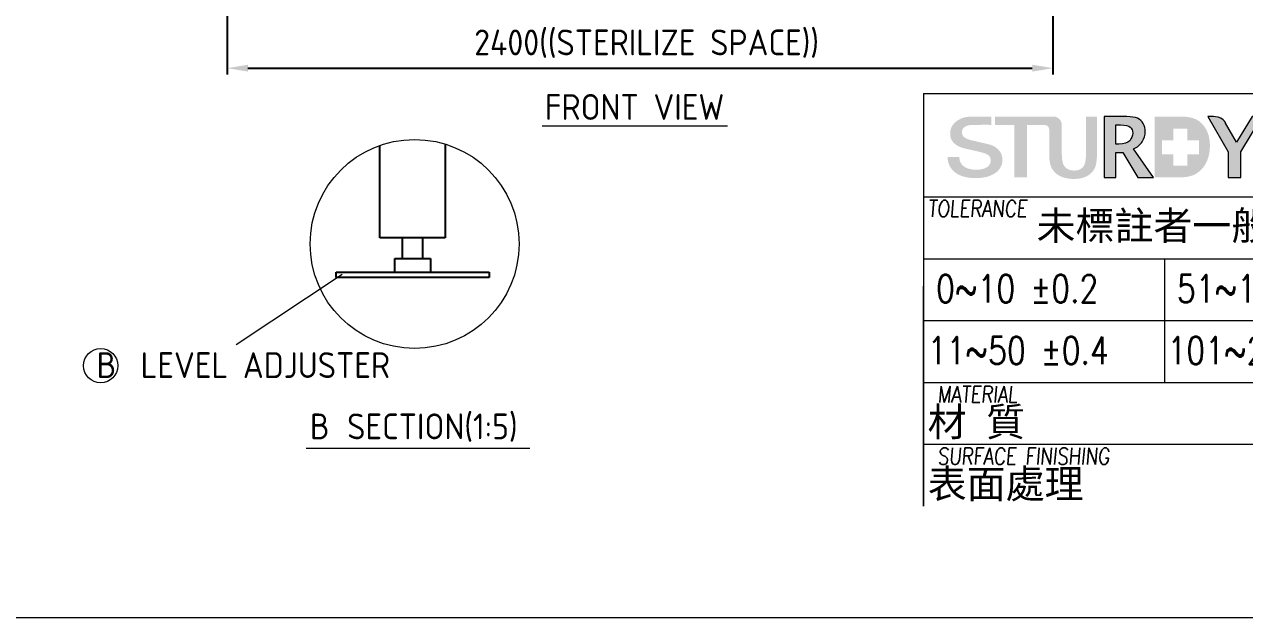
# Model space of a CAD drawing. Header units: millimetres. Extents: x 520436 to 532156, y 98171 to 106411.
# Drawn here: x 524059 to 527605, y 98171 to 99896 of the extents above; entities that cross this region are included whole.
import ezdxf

# ---------------------------------------------------------------- set-up
doc = ezdxf.new("R2010")
doc.units = ezdxf.units.MM
doc.layers.get('0').update_dxf_attribs({"lineweight": 25})
doc.layers.add('D', color=3, linetype='Continuous', lineweight=13)
doc.layers.add('F', color=7, linetype='Continuous', lineweight=15)
doc.styles.get("Standard").update_dxf_attribs({"font": 'KAIU.TTF'})
doc.styles.add('STU25', font='isocp2.shx')
doc.styles.add('Text', font='romans.shx', dxfattribs={"width": 0.8, "oblique": 10})
doc.dimstyles.new('STU25', dxfattribs={"dimscale": 30, "dimtxt": 2.5, "dimasz": 2, "dimexe": 0.6, "dimexo": 1, "dimgap": 1, "dimtad": 1, "dimdsep": 46, "dimtxsty": 'STU25', "dimcen": 2, "dimazin": 2, "dimtfac": 1, "dimtmove": 0, "dimatfit": 3, "dimfxl": 0, "dimtolj": 1, "dimtzin": 0, "dimarcsym": 0})

# ---------------------------------------------------------------- blocks, each defined once
blk = doc.blocks.new('*D15')
at = {"layer": 'D', "color": 0, "lineweight": -2}
for p, q in [((527048.3, 100527.8), (527048.3, 99750.9)), ((524648.3, 100478.3), (524648.3, 99750.9)), ((524708.3, 99768.9), (526988.3, 99768.9))]:
    blk.add_line(p, q, dxfattribs=at)
at = {"layer": 'D', "color": 0}
for points in [[(524708.3, 99778.9), (524708.3, 99758.9), (524648.3, 99768.9)], [(526988.3, 99758.9), (526988.3, 99778.9), (527048.3, 99768.9)]]:
    blk.add_solid(points, dxfattribs=at)
at = {"layer": 'Defpoints', "color": 0}
for p in [(527048.3, 100557.8), (524648.3, 100508.3), (527048.3, 99768.9)]:
    blk.add_point(p, dxfattribs=at)
at = {"layer": 'D', "color": 0, "insert": (525867.1, 99840.1), "char_height": 75, "attachment_point": 5, "style": 'STU25'}
blk.add_mtext('\\A1;2400((STERILIZE SPACE))', dxfattribs=at)
blk = doc.blocks.new('新駿LOGO')
at = {"layer": 'F'}
h = blk.add_hatch(color=256, dxfattribs=at)
edge = h.paths.add_edge_path()
edge.add_spline(control_points=[(-529.051, -442.142), (-529.051, -442.306), (-529.019, -442.447), (-528.955, -442.564), (-528.891, -442.681), (-528.802, -442.776), (-528.688, -442.851), (-528.574, -442.925), (-528.443, -442.98), (-528.294, -443.014), (-528.146, -443.048), (-527.986, -443.065), (-527.812, -443.065), (-527.625, -443.065), (-527.465, -443.046), (-527.333, -443.008), (-527.2, -442.969), (-527.093, -442.92), (-527.011, -442.86), (-526.929, -442.799), (-526.87, -442.73), (-526.833, -442.652), (-526.797, -442.573), (-526.778, -442.494), (-526.778, -442.413), (-526.778, -442.248), (-526.821, -442.126), (-526.905, -442.048), (-526.99, -441.97), (-527.082, -441.914), (-527.182, -441.882), (-527.356, -441.826), (-527.558, -441.773), (-527.788, -441.722), (-528.018, -441.672), (-528.302, -441.606), (-528.64, -441.526), (-528.85, -441.478), (-529.024, -441.415), (-529.164, -441.336), (-529.303, -441.257), (-529.413, -441.17), (-529.495, -441.074), (-529.578, -440.977), (-529.636, -440.874), (-529.67, -440.766), (-529.704, -440.657), (-529.721, -440.546), (-529.721, -440.434), (-529.721, -440.216), (-529.67, -440.028), (-529.567, -439.869), (-529.464, -439.71), (-529.329, -439.579), (-529.16, -439.474), (-528.991, -439.37), (-528.855, -439.306), (-528.64, -439.256), (-528.426, -439.205), (-528.133, -439.204), (-527.915, -439.204), (-527.659, -439.204), (-526.729, -439.204), (-526.729, -439.204), (-526.729, -439.204), (-526.732, -439.805), (-526.732, -439.805), (-526.732, -439.805), (-528.141, -439.796), (-528.282, -439.825), (-528.386, -439.847), (-528.478, -439.858), (-528.565, -439.9), (-528.651, -439.942), (-528.723, -439.999), (-528.78, -440.072), (-528.837, -440.144), (-528.866, -440.235), (-528.866, -440.343), (-528.866, -440.496), (-528.812, -440.616), (-528.705, -440.702), (-528.598, -440.789), (-528.458, -440.854), (-528.284, -440.898), (-528.266, -440.902), (-528.194, -440.919), (-528.069, -440.95), (-527.943, -440.98), (-527.803, -441.013), (-527.648, -441.049), (-527.493, -441.086), (-527.341, -441.121), (-527.193, -441.155), (-527.044, -441.189), (-526.938, -441.214), (-526.874, -441.231), (-526.715, -441.275), (-526.576, -441.335), (-526.457, -441.411), (-526.338, -441.488), (-526.239, -441.575), (-526.159, -441.674), (-526.079, -441.773), (-526.02, -441.878), (-525.981, -441.991), (-525.943, -442.103), (-525.923, -442.216), (-525.923, -442.329), (-525.923, -442.57), (-525.979, -442.776), (-526.091, -442.947), (-526.203, -443.118), (-526.349, -443.258), (-526.532, -443.366), (-526.715, -443.476), (-526.922, -443.555), (-527.155, -443.605), (-527.388, -443.655), (-527.625, -443.681), (-527.867, -443.681), (-528.145, -443.681), (-528.408, -443.65), (-528.653, -443.59), (-528.9, -443.53), (-529.115, -443.437), (-529.297, -443.313), (-529.48, -443.188), (-529.626, -443.028), (-529.735, -442.833), (-529.845, -442.637), (-529.902, -442.407), (-529.906, -442.142), (-529.906, -442.142), (-529.051, -442.142), (-529.051, -442.142)], knot_values=[0, 0, 0, 0, 1, 1, 1, 2, 2, 2, 3, 3, 3, 4, 4, 4, 5, 5, 5, 6, 6, 6, 7, 7, 7, 8, 8, 8, 9, 9, 9, 10, 10, 10, 11, 11, 11, 12, 12, 12, 13, 13, 13, 14, 14, 14, 15, 15, 15, 16, 16, 16, 17, 17, 17, 18, 18, 18, 19, 19, 19, 20, 20, 20, 21, 21, 21, 22, 22, 22, 23, 23, 23, 24, 24, 24, 25, 25, 25, 26, 26, 26, 27, 27, 27, 28, 28, 28, 29, 29, 29, 30, 30, 30, 31, 31, 31, 32, 32, 32, 33, 33, 33, 34, 34, 34, 35, 35, 35, 36, 36, 36, 37, 37, 37, 38, 38, 38, 39, 39, 39, 40, 40, 40, 41, 41, 41, 42, 42, 42, 43, 43, 43, 44, 44, 44, 45, 45, 45, 45], degree=3, periodic=0)
edge = h.paths.add_edge_path()
edge.add_spline(control_points=[(-522.525, -440.141), (-522.54, -440.04), (-522.569, -439.94), (-522.628, -439.896), (-522.768, -439.792), (-522.902, -439.814), (-522.902, -439.814), (-522.902, -439.814), (-523.024, -439.814), (-523.024, -439.814), (-523.024, -439.814), (-524.139, -439.814), (-524.139, -439.814), (-524.139, -439.814), (-524.139, -443.624), (-524.139, -443.624), (-524.139, -443.624), (-525.057, -443.624), (-525.057, -443.624), (-525.057, -443.624), (-525.057, -439.814), (-525.057, -439.814), (-525.057, -439.814), (-526.468, -439.814), (-526.468, -439.814), (-526.468, -439.814), (-526.468, -439.204), (-526.468, -439.204), (-526.468, -439.204), (-522.387, -439.204), (-522.387, -439.204)], knot_values=[5.578051, 5.578051, 5.578051, 5.578051, 6, 6, 6, 7, 7, 7, 8, 8, 8, 9, 9, 9, 10, 10, 10, 11, 11, 11, 12, 12, 12, 13, 13, 13, 14, 14, 14, 15, 15, 15, 15], degree=3, periodic=0)
edge.add_spline(control_points=[(-522.396, -439.204), (-522.311, -439.204), (-522.216, -439.204), (-522.216, -439.204), (-522.216, -439.204), (-521.96, -439.187), (-521.763, -439.406), (-521.582, -439.606), (-521.607, -439.851), (-521.607, -439.851), (-521.607, -439.851), (-521.607, -441.917), (-521.607, -441.917), (-521.607, -442.407), (-521.523, -442.732), (-521.357, -442.891), (-521.191, -443.051), (-520.975, -443.131), (-520.71, -443.131), (-520.449, -443.131), (-520.242, -443.052), (-520.087, -442.894), (-519.933, -442.736), (-519.855, -442.433), (-519.855, -441.982), (-519.855, -441.982), (-519.855, -439.204), (-519.855, -439.204), (-519.855, -439.204), (-519.054, -439.204), (-519.054, -439.204), (-519.054, -439.204), (-519.054, -441.919), (-519.054, -441.919), (-519.054, -442.431), (-519.119, -442.798), (-519.247, -443.02), (-519.375, -443.242), (-519.561, -443.417), (-519.804, -443.544), (-520.047, -443.671), (-520.354, -443.735), (-520.727, -443.735), (-521.094, -443.735), (-521.408, -443.676), (-521.671, -443.558), (-521.933, -443.439), (-522.142, -443.263), (-522.295, -443.029), (-522.448, -442.795), (-522.525, -442.422), (-522.525, -441.91), (-522.525, -441.91), (-522.525, -440.923), (-522.525, -440.141)], knot_values=[0.44538, 0.44538, 0.44538, 0.44538, 1, 1, 1, 2, 2, 2, 3, 3, 3, 4, 4, 4, 5, 5, 5, 6, 6, 6, 7, 7, 7, 8, 8, 8, 9, 9, 9, 10, 10, 10, 11, 11, 11, 12, 12, 12, 13, 13, 13, 14, 14, 14, 15, 15, 15, 16, 16, 16, 17, 17, 17, 17.603917, 17.603917, 17.603917, 17.603917], degree=3, periodic=0)
h = blk.add_hatch(color=256, dxfattribs=at)
edge = h.paths.add_edge_path()
edge.add_spline(control_points=[(-526.468, -439.204), (-526.468, -439.204), (-526.468, -439.814), (-526.468, -439.814)], knot_values=[-14, -14, -14, -14, -13, -13, -13, -13], degree=3, periodic=0)
edge.add_spline(control_points=[(-526.468, -439.814), (-526.468, -439.814), (-525.057, -439.814), (-525.057, -439.814)], knot_values=[-13, -13, -13, -13, -12, -12, -12, -12], degree=3, periodic=0)
edge.add_spline(control_points=[(-525.057, -439.814), (-525.057, -439.814), (-525.057, -443.624), (-525.057, -443.624)], knot_values=[-12, -12, -12, -12, -11, -11, -11, -11], degree=3, periodic=0)
edge.add_spline(control_points=[(-525.057, -443.624), (-525.057, -443.624), (-524.139, -443.624), (-524.139, -443.624)], knot_values=[-11, -11, -11, -11, -10, -10, -10, -10], degree=3, periodic=0)
edge.add_spline(control_points=[(-524.139, -443.624), (-524.139, -443.624), (-524.139, -439.814), (-524.139, -439.814)], knot_values=[-10, -10, -10, -10, -9, -9, -9, -9], degree=3, periodic=0)
edge.add_spline(control_points=[(-524.139, -439.814), (-524.139, -439.814), (-523.024, -439.814), (-523.024, -439.814)], knot_values=[-9, -9, -9, -9, -8, -8, -8, -8], degree=3, periodic=0)
edge.add_spline(control_points=[(-523.024, -439.814), (-523.024, -439.814), (-522.902, -439.814), (-522.902, -439.814)], knot_values=[-8, -8, -8, -8, -7, -7, -7, -7], degree=3, periodic=0)
edge.add_spline(control_points=[(-522.902, -439.814), (-522.902, -439.814), (-522.768, -439.792), (-522.628, -439.896)], knot_values=[-7, -7, -7, -7, -6, -6, -6, -6], degree=3, periodic=0)
edge.add_spline(control_points=[(-522.628, -439.896), (-522.569, -439.94), (-522.54, -440.04), (-522.525, -440.141)], knot_values=[-6, -6, -6, -6, -5.578051, -5.578051, -5.578051, -5.578051], degree=3, periodic=0)
edge.add_spline(control_points=[(-522.525, -440.141), (-522.525, -440.923), (-522.525, -441.91), (-522.525, -441.91)], knot_values=[-17.603917, -17.603917, -17.603917, -17.603917, -17, -17, -17, -17], degree=3, periodic=0)
edge.add_spline(control_points=[(-522.525, -441.91), (-522.525, -442.422), (-522.448, -442.795), (-522.295, -443.029)], knot_values=[-17, -17, -17, -17, -16, -16, -16, -16], degree=3, periodic=0)
edge.add_spline(control_points=[(-522.295, -443.029), (-522.142, -443.263), (-521.933, -443.439), (-521.671, -443.558)], knot_values=[-16, -16, -16, -16, -15, -15, -15, -15], degree=3, periodic=0)
edge.add_spline(control_points=[(-521.671, -443.558), (-521.408, -443.676), (-521.094, -443.735), (-520.727, -443.735)], knot_values=[-15, -15, -15, -15, -14, -14, -14, -14], degree=3, periodic=0)
edge.add_spline(control_points=[(-520.727, -443.735), (-520.354, -443.735), (-520.047, -443.671), (-519.804, -443.544)], knot_values=[-14, -14, -14, -14, -13, -13, -13, -13], degree=3, periodic=0)
edge.add_spline(control_points=[(-519.804, -443.544), (-519.561, -443.417), (-519.375, -443.242), (-519.247, -443.02)], knot_values=[-13, -13, -13, -13, -12, -12, -12, -12], degree=3, periodic=0)
edge.add_spline(control_points=[(-519.247, -443.02), (-519.119, -442.798), (-519.054, -442.431), (-519.054, -441.919)], knot_values=[-12, -12, -12, -12, -11, -11, -11, -11], degree=3, periodic=0)
edge.add_spline(control_points=[(-519.054, -441.919), (-519.054, -441.919), (-519.054, -439.204), (-519.054, -439.204)], knot_values=[-11, -11, -11, -11, -10, -10, -10, -10], degree=3, periodic=0)
edge.add_spline(control_points=[(-519.054, -439.204), (-519.054, -439.204), (-519.855, -439.204), (-519.855, -439.204)], knot_values=[-10, -10, -10, -10, -9, -9, -9, -9], degree=3, periodic=0)
edge.add_spline(control_points=[(-519.855, -439.204), (-519.855, -439.204), (-519.855, -441.982), (-519.855, -441.982)], knot_values=[-9, -9, -9, -9, -8, -8, -8, -8], degree=3, periodic=0)
edge.add_spline(control_points=[(-519.855, -441.982), (-519.855, -442.433), (-519.933, -442.736), (-520.087, -442.894)], knot_values=[-8, -8, -8, -8, -7, -7, -7, -7], degree=3, periodic=0)
edge.add_spline(control_points=[(-520.087, -442.894), (-520.242, -443.052), (-520.449, -443.131), (-520.71, -443.131)], knot_values=[-7, -7, -7, -7, -6, -6, -6, -6], degree=3, periodic=0)
edge.add_spline(control_points=[(-520.71, -443.131), (-520.975, -443.131), (-521.191, -443.051), (-521.357, -442.891)], knot_values=[-6, -6, -6, -6, -5, -5, -5, -5], degree=3, periodic=0)
edge.add_spline(control_points=[(-521.357, -442.891), (-521.523, -442.732), (-521.607, -442.407), (-521.607, -441.917)], knot_values=[-5, -5, -5, -5, -4, -4, -4, -4], degree=3, periodic=0)
edge.add_spline(control_points=[(-521.607, -441.917), (-521.607, -441.917), (-521.607, -439.851), (-521.607, -439.851)], knot_values=[-4, -4, -4, -4, -3, -3, -3, -3], degree=3, periodic=0)
edge.add_spline(control_points=[(-521.607, -439.851), (-521.607, -439.851), (-521.607, -439.851), (-521.607, -439.851)], knot_values=[-3, -3, -3, -3, -2.999949, -2.999949, -2.999949, -2.999949], degree=3, periodic=0)
edge.add_spline(control_points=[(-521.607, -439.851), (-521.607, -439.851), (-521.582, -439.606), (-521.763, -439.406)], knot_values=[-2.999949, -2.999949, -2.999949, -2.999949, -2, -2, -2, -2], degree=3, periodic=0)
edge.add_spline(control_points=[(-521.763, -439.406), (-521.96, -439.187), (-522.216, -439.204), (-522.216, -439.204)], knot_values=[-2, -2, -2, -2, -1, -1, -1, -1], degree=3, periodic=0)
edge.add_spline(control_points=[(-522.216, -439.204), (-522.216, -439.204), (-526.468, -439.204), (-526.468, -439.204)], knot_values=[-15, -15, -15, -15, -14, -14, -14, -14], degree=3, periodic=0)
h = blk.add_hatch(color=256, dxfattribs=at)
edge = h.paths.add_edge_path()
edge.add_spline(control_points=[(-518.536, -443.624), (-518.536, -443.624), (-518.536, -439.204), (-518.536, -439.204), (-518.536, -439.204), (-516.884, -439.204), (-516.884, -439.204), (-516.545, -439.204), (-516.288, -439.246), (-516.111, -439.33), (-515.934, -439.415), (-515.794, -439.544), (-515.692, -439.716), (-515.59, -439.888), (-515.538, -440.082), (-515.538, -440.299), (-515.538, -440.557), (-515.613, -440.802), (-515.762, -441.032), (-515.912, -441.261), (-516.122, -441.437), (-516.394, -441.558), (-516.394, -441.558), (-514.952, -443.624), (-514.952, -443.624), (-514.952, -443.624), (-516.071, -443.624), (-516.071, -443.624), (-516.071, -443.624), (-517.172, -441.815), (-517.172, -441.815), (-517.172, -441.815), (-517.672, -441.815), (-517.672, -441.815), (-517.672, -441.815), (-517.672, -443.624), (-517.672, -443.624), (-517.672, -443.624), (-518.536, -443.624), (-518.536, -443.624)], knot_values=[0, 0, 0, 0, 1, 1, 1, 2, 2, 2, 3, 3, 3, 4, 4, 4, 5, 5, 5, 6, 6, 6, 7, 7, 7, 8, 8, 8, 9, 9, 9, 10, 10, 10, 11, 11, 11, 12, 12, 12, 13, 13, 13, 13], degree=3, periodic=1)
edge = h.paths.add_edge_path(flags=16)
edge.add_spline(control_points=[(-517.672, -441.21), (-517.672, -441.21), (-517.462, -441.21), (-517.462, -441.21), (-517.084, -441.21), (-516.822, -441.127), (-516.676, -440.962), (-516.53, -440.796), (-516.456, -440.609), (-516.456, -440.4), (-516.456, -440.219), (-516.515, -440.075), (-516.633, -439.968), (-516.751, -439.862), (-516.991, -439.809), (-517.351, -439.809), (-517.351, -439.809), (-517.672, -439.809), (-517.672, -439.809), (-517.672, -439.809), (-517.672, -441.21), (-517.672, -441.21)], knot_values=[0, 0, 0, 0, 1, 1, 1, 2, 2, 2, 3, 3, 3, 4, 4, 4, 5, 5, 5, 6, 6, 6, 7, 7, 7, 7], degree=3, periodic=1)
h = blk.add_hatch(color=256, dxfattribs=at)
edge = h.paths.add_edge_path()
edge.add_spline(control_points=[(-514.869, -443.624), (-514.869, -443.624), (-513.047, -443.624), (-513.047, -443.624)], knot_values=[-9, -9, -9, -9, -8, -8, -8, -8], degree=3, periodic=0)
edge.add_spline(control_points=[(-513.047, -443.624), (-512.514, -443.624), (-512.094, -443.524), (-511.788, -443.322)], knot_values=[-8, -8, -8, -8, -7, -7, -7, -7], degree=3, periodic=0)
edge.add_spline(control_points=[(-511.788, -443.322), (-511.48, -443.121), (-511.247, -442.847), (-511.087, -442.501)], knot_values=[-7, -7, -7, -7, -6, -6, -6, -6], degree=3, periodic=0)
edge.add_spline(control_points=[(-511.087, -442.501), (-510.927, -442.155), (-510.846, -441.761), (-510.846, -441.321)], knot_values=[-6, -6, -6, -6, -5, -5, -5, -5], degree=3, periodic=0)
edge.add_spline(control_points=[(-510.846, -441.321), (-510.846, -440.871), (-510.931, -440.488), (-511.099, -440.17)], knot_values=[-5, -5, -5, -5, -4, -4, -4, -4], degree=3, periodic=0)
edge.add_spline(control_points=[(-511.099, -440.17), (-511.267, -439.852), (-511.493, -439.612), (-511.777, -439.448)], knot_values=[-4, -4, -4, -4, -3, -3, -3, -3], degree=3, periodic=0)
edge.add_spline(control_points=[(-511.777, -439.448), (-512.061, -439.285), (-512.457, -439.204), (-512.967, -439.204)], knot_values=[-3, -3, -3, -3, -2, -2, -2, -2], degree=3, periodic=0)
edge.add_spline(control_points=[(-512.967, -439.204), (-512.967, -439.204), (-514.869, -439.204), (-514.869, -439.204)], knot_values=[-2, -2, -2, -2, -1, -1, -1, -1], degree=3, periodic=0)
edge.add_spline(control_points=[(-514.869, -439.204), (-514.869, -439.204), (-514.869, -443.624), (-514.869, -443.624)], knot_values=[-1, -1, -1, -1, 0, 0, 0, 0], degree=3, periodic=0)
h.paths.add_polyline_path([(-514.335, -441.95), (-514.335, -440.92), (-513.511, -440.92), (-513.511, -440.074), (-512.482, -440.074), (-512.482, -440.92), (-511.637, -440.92), (-511.637, -441.95), (-512.482, -441.95), (-512.482, -442.773), (-513.511, -442.773), (-513.511, -441.95)], flags=16)
h = blk.add_hatch(color=256, dxfattribs=at)
edge = h.paths.add_edge_path()
edge.add_spline(control_points=[(-509.511, -443.624), (-509.511, -443.624), (-509.511, -441.772), (-509.511, -441.772), (-509.511, -441.772), (-510.996, -439.204), (-510.996, -439.204), (-510.996, -439.204), (-510.644, -439.204), (-510.644, -439.204), (-510.644, -439.204), (-510.299, -439.189), (-510.044, -439.321), (-509.79, -439.454), (-509.707, -439.678), (-509.707, -439.678), (-509.707, -439.678), (-508.902, -441.069), (-508.902, -441.069), (-508.902, -441.069), (-507.778, -439.204), (-507.778, -439.204), (-507.778, -439.204), (-507.048, -439.204), (-507.048, -439.204), (-507.048, -439.204), (-508.592, -441.767), (-508.592, -441.767), (-508.592, -441.767), (-508.592, -443.624), (-508.592, -443.624), (-508.592, -443.624), (-509.511, -443.624), (-509.511, -443.624)], knot_values=[0, 0, 0, 0, 1, 1, 1, 2, 2, 2, 3, 3, 3, 4, 4, 4, 5, 5, 5, 6, 6, 6, 7, 7, 7, 8, 8, 8, 9, 9, 9, 10, 10, 10, 11, 11, 11, 11], degree=3, periodic=1)
at = {"layer": 'F', "lineweight": 0}
for points, knots in [([(-518.536, -443.624), (-518.536, -443.624), (-518.536, -439.204), (-518.536, -439.204), (-518.536, -439.204), (-516.884, -439.204), (-516.884, -439.204), (-516.545, -439.204), (-516.288, -439.246), (-516.111, -439.33), (-515.934, -439.415), (-515.794, -439.544), (-515.692, -439.716), (-515.59, -439.888), (-515.538, -440.082), (-515.538, -440.299), (-515.538, -440.557), (-515.613, -440.802), (-515.762, -441.032), (-515.912, -441.261), (-516.122, -441.437), (-516.394, -441.558), (-516.394, -441.558), (-514.952, -443.624), (-514.952, -443.624), (-514.952, -443.624), (-516.071, -443.624), (-516.071, -443.624), (-516.071, -443.624), (-517.172, -441.815), (-517.172, -441.815), (-517.172, -441.815), (-517.672, -441.815), (-517.672, -441.815), (-517.672, -441.815), (-517.672, -443.624), (-517.672, -443.624), (-517.672, -443.624), (-518.536, -443.624), (-518.536, -443.624)], [0, 0, 0, 0, 1, 1, 1, 2, 2, 2, 3, 3, 3, 4, 4, 4, 5, 5, 5, 6, 6, 6, 7, 7, 7, 8, 8, 8, 9, 9, 9, 10, 10, 10, 11, 11, 11, 12, 12, 12, 13, 13, 13, 13]), ([(-517.672, -441.21), (-517.672, -441.21), (-517.462, -441.21), (-517.462, -441.21), (-517.084, -441.21), (-516.822, -441.127), (-516.676, -440.962), (-516.53, -440.796), (-516.456, -440.609), (-516.456, -440.4), (-516.456, -440.219), (-516.515, -440.075), (-516.633, -439.968), (-516.751, -439.862), (-516.991, -439.809), (-517.351, -439.809), (-517.351, -439.809), (-517.672, -439.809), (-517.672, -439.809), (-517.672, -439.809), (-517.672, -441.21), (-517.672, -441.21)], [0, 0, 0, 0, 1, 1, 1, 2, 2, 2, 3, 3, 3, 4, 4, 4, 5, 5, 5, 6, 6, 6, 7, 7, 7, 7]), ([(-509.511, -443.624), (-509.511, -443.624), (-509.511, -441.772), (-509.511, -441.772), (-509.511, -441.772), (-510.996, -439.204), (-510.996, -439.204), (-510.996, -439.204), (-510.644, -439.204), (-510.644, -439.204), (-510.644, -439.204), (-510.299, -439.189), (-510.044, -439.321), (-509.79, -439.454), (-509.707, -439.678), (-509.707, -439.678), (-509.707, -439.678), (-508.902, -441.069), (-508.902, -441.069), (-508.902, -441.069), (-507.778, -439.204), (-507.778, -439.204), (-507.778, -439.204), (-507.048, -439.204), (-507.048, -439.204), (-507.048, -439.204), (-508.592, -441.767), (-508.592, -441.767), (-508.592, -441.767), (-508.592, -443.624), (-508.592, -443.624), (-508.592, -443.624), (-509.511, -443.624), (-509.511, -443.624)], [0, 0, 0, 0, 1, 1, 1, 2, 2, 2, 3, 3, 3, 4, 4, 4, 5, 5, 5, 6, 6, 6, 7, 7, 7, 8, 8, 8, 9, 9, 9, 10, 10, 10, 11, 11, 11, 11])]:
    blk.add_open_spline(points, degree=3, knots=knots, dxfattribs=at)
blk = doc.blocks.new('H421')
at = {"layer": 'F', "color": 7}
for p, q in [((155.911, 38.089), (286.911, 38.089)), ((155.911, 30.589), (286.911, 30.589)), ((155.911, 26.089), (227.911, 26.089)), ((173.411, 26.089), (173.411, 17.089)), ((155.911, 8.089), (155.911, 24.089)), ((155.911, 21.589), (286.911, 21.589)), ((155.911, 17.089), (286.911, 17.089)), ((286.911, 12.589), (155.911, 12.589))]:
    blk.add_line(p, q, dxfattribs=at)
at = {"layer": 'F'}
for p, q in [((155.911, 38.089), (155.911, 17.089)), ((155.911, 24.089), (155.911, 16.089)), ((155.911, 17.089), (155.911, 8.089))]:
    blk.add_line(p, q, dxfattribs=at)
blk.add_blockref('新駿LOGO', (687.56, 475.621))
at = {"layer": 'F', "color": 1, "lineweight": 15, "style": 'Text', "oblique": 5, "width": 0.8}
for s, p in [('TOLERANCE', (156.227, 29.13)), ('MATERIAL', (156.917, 15.63)), ('SURFACE FINISHING', (156.917, 11.13))]:
    blk.add_text(s, height=1.2, dxfattribs=at).set_placement(p)
at = {"layer": 'F', "lineweight": -3}
for s, p in [('未標註者一般公差表', (164.115, 27.45)), ('材 質', (156.206, 13.189)), ('表面處理', (156.206, 8.689))]:
    blk.add_text(s, height=2.0757, dxfattribs=at).set_placement(p)
at = {"layer": 'F', "lineweight": 20, "style": 'Text', "width": 0.8}
for s, p in [('0~10 ±0.2', (156.816, 22.912)), ('51~100±0.6', (174.316, 22.912)), ('11~50 ±0.4', (156.204, 18.412)), ('101~200±0.8', (173.627, 18.412))]:
    blk.add_text(s, height=2, dxfattribs=at).set_placement(p)

msp = doc.modelspace()

# ---------------------------------------------------------------- linework, layer by layer
at = {"linetype": 'Continuous'}
for p, q in [((525091.801, 99275.489), (525091.801, 99544.313)), ((525281.801, 99548.289), (525281.801, 99275.489)), ((525281.801, 99275.489), (525091.801, 99275.489)), ((525156.801, 99275.489), (525156.801, 99215.489)), ((525216.801, 99215.489), (525216.801, 99275.489)), ((525134.839, 99175.489), (525134.839, 99215.489)), ((525134.839, 99215.489), (525238.762, 99215.489)), ((525238.762, 99215.489), (525238.762, 99175.489)), ((524964.301, 99160.489), (524964.301, 99175.489)), ((524964.301, 99175.489), (525409.301, 99175.489)), ((525409.301, 99175.489), (525409.301, 99160.489)), ((525409.301, 99160.489), (524964.301, 99160.489))]:
    msp.add_line(p, q, dxfattribs=at)
at = {"layer": 'D'}
for p, q in [((525563.879, 99601.663), (526102.664, 99601.663)), ((524877.973, 98664), (525527.305, 98664))]:
    msp.add_line(p, q, dxfattribs=at)
at = {"layer": 'D', "linetype": 'Continuous'}
msp.add_line((524982.236, 99169.189), (524674.191, 98964.848), dxfattribs=at)
at = {"layer": 'D'}
for centre, radius in [((525192.836, 99257.875), 303.734), ((524280.292, 98903.947), 50)]:
    msp.add_circle(centre, radius, dxfattribs=at)
at = {"layer": 'F', "color": 6}
msp.add_lwpolyline([(520435.943, 106411.495), (520435.943, 98171.495), (532155.943, 98171.495), (532155.943, 106411.495)], close=True, dxfattribs=at)
msp.add_lwpolyline([(520435.943, 106411.495), (520435.943, 98171.495), (532155.943, 98171.495), (532155.943, 106411.495)], close=True, dxfattribs=at)

# ---------------------------------------------------------------- block references
at = {"xscale": 40, "yscale": 40, "zscale": 40}
msp.add_blockref('H421', (520435.943, 98171.495), dxfattribs=at)

# ---------------------------------------------------------------- texts
at = {"layer": 'D', "color": 11, "insert": (520908.761, 105734.785), "char_height": 59, "attachment_point": 1, "style": 'STU25'}
msp.add_mtext('{\\A1;}\\P{\\A1;1. COLD WATER INTAKE OF ∅1/2", TEMPERATURE OF WATER 25°C, CONSUMPTION }\\P{\\A1;\\F???; }{\\A1;\\Fisocp2.shx;PER CYCLE 10}{\\A1;\\f標楷體|b0|i0|c136|p65;~}{\\A1;\\Fisocp2.shx;300 LITERS. (WATER CONSUMPTION DETERMINED BY DRYING TIME) }\\P{\\A1;\\F???; }{\\A1;\\Fisocp2.shx;THE VACUUM PUMP 10 L/MIN. PRESSURE OF WATER 0.5}{\\A1;\\f標楷體|b0|i0|c136|p65;~}{\\A1;\\Fisocp2.shx;10 bar}{\\A1;\\f標楷體|b0|i0|c136|p65;、}{\\A1;\\Fisocp2.shx;HARDNESS OF }\\P{\\A1;\\F???; }{\\A1;\\Fisocp2.shx;WATER 0.9°fH(0.09mmol/L)}{\\A1;\\f標楷體|b0|i0|c136|p65;、}{\\A1;\\Fisocp2.shx;pH 7}{\\A1;\\f標楷體|b0|i0|c136|p65;~}{\\A1;\\Fisocp2.shx;9}{\\A1;\\f標楷體|b0|i0|c136|p65;、}{\\A1;\\Fisocp2.shx;THE CHLORIDES LEVEL WILL BE }{\\A1;\\f新細明體|b0|i0|c136|p16;≦}{\\A1;\\Fisocp2.shx;0.1 mg/l, }\\P{\\A1;\\F????;  }{\\A1;\\Fisocp2.shx;PLACED THE WALL WITH BUILT-IN AND ACCESSIBLE KEY.}\\P{\\A1;\\Fisocp2.shx;}\\P{\\A1;\\Fisocp2.shx;2.COLD TREATEDWATER INTAKE OF  SUPPLIED AT TEMPERATURE OF 25°C, }\\P{\\A1;\\F????;   }{\\A1;\\Fisocp2.shx;CONSUMPTION PER 8}{\\A1;\\f標楷體|b0|i0|c136|p65;~}{\\A1;\\Fisocp2.shx;10L/CYC, HARDNESS OF WATER}{\\A1;\\f新細明體|b0|i0|c136|p16;≦}{\\A1;\\Fisocp2.shx;0.2°fH(0.02mmol/L),pH 5}{\\A1;\\f標楷體|b0|i0|c136|p65;~}{\\A1;\\Fisocp2.shx;7}\\P{\\A1;\\F???; }{\\A1;\\Fisocp2.shx;AND WITH CONDUCTIVITY }{\\A1;\\f新細明體|b0|i0|c136|p16;≦}{\\A1;\\Fisocp2.shx;15}{\\A1;\\f新細明體|b0|i0|c136|p16;μ}{\\A1;\\Fisocp2.shx;S/cm.}\\P{\\A1;\\Fisocp2.shx;NOTE:}\\P{\\A1;\\F????; }{\\A1;\\Fisocp2.shx;EACH TIME THE STEAM GENERATOR IS EMPTIED FOR CLEANING OR MAINTENANCE, }\\P{\\A1;\\F????; }{\\A1;\\Fisocp2.shx;A FURTHER 15 LITER OF WATER ARE NEEDED TO FILL IT UP AGAIN.}\\P{\\A1;\\Fisocp2.shx;3. DRAINAGE PIPE ∅}{\\A1;\\f新細明體|b0|i0|c136|p16;≧}{\\A1;\\Fisocp2.shx;1" METALLIC PIPE, CORROSION RESISTANCE 2"G. AND A }\\P{\\A1;\\F???; }{\\A1;\\Fisocp2.shx;TEMPERATURE OF 100°C ABOVE.}\\P{\\A1;\\Fisocp2.shx;4.ELECTRIC INTAKE ,12kW,WIRE 4 m LONG. (GENERAL POWER SUPPLY TO THE STERILIZER)}\\P{\\A1;\\Fisocp2.shx;}\\P{\\A1;\\Fisocp2.shx;}\\P{\\A1;\\Fisocp2.shx;}\\P{\\A1;\\Fisocp2.shx;NOTE:POWER INPUT MUST BE INSTALLED ACCORDING TO LOCAL APPLICABLE NORMS.}\\P{\\A1;NOTE: ONCE THERE EXISTS REVERSING OF FAN BLADES THAT WILL CAUSED NO VACUUM VALUE, }\\P{\\A1;TURN OFF THE MAIN POWER AND THEN SWITCH ANY TWO LINES OF THE THREE-PHASES EXCEPT GROUND LINE. }\\P{\\A1;YOU MAY HAVE TO REPEAT THIS SWITCHING STEPS FOR TWO TIMES TO MATCH }\\P{\\A1;WITH THE CORRECT ROTATING DIRECTION AS SHOWN ON THE PUMP. }\\P{\\A1;\\Fisocp2.shx;5. CEILING MOUNTED AIR EXTRACTION WITH GRILLE DRAW 300 Kcal/h (LOADING / }\\P{\\A1;\\F???; }{\\A1;\\Fisocp2.shx;UNLOADING AREA).}\\P{\\A1;\\Fisocp2.shx;6.DRAINAGE PIPE AND EXHAUST}{\\A1;\\F????; }{\\A1;\\Fisocp2.shx;CONNECTING PIPE MUST KEEP THE STRAIGHT,}\\P{\\A1;\\F????; }{\\A1;\\Fisocp2.shx;SHALL NOTBE BENT.}\\P{\\A1;\\Fisocp2.shx;}\\P{\\A1;\\Fisocp2.shx;B. THE EQUIPMENT SHALL BE ADJUST TO A ANGLE OF 1°-2° WITH REAR SITE }\\P{\\A1;\\F???; }{\\A1;\\Fisocp2.shx;HIGHER THAN FRONT SITE FOR THE PROPER OPERATION OF DRY AND DRAINAGE.}\\P{\\A1;\\Fisocp2.shx;}\\P{\\A1;\\Fisocp2.shx;IMPORTANT}{\\A1;\\f標楷體|b0|i0|c136|p65;：}{\\A1;\\Fisocp2.shx;ENVIRONMENT CONDITIONS IN THE STERILE AREA:}\\P{\\A1;\\Fisocp2.shx;-THE STERILE AREA TEMPERATURE MUST BE }{\\A1;\\f標楷體|b0|i0|c136|p65;≦}{\\A1;\\Fisocp2.shx; 40°C ;HUMIDITY }{\\A1;\\f標楷體|b0|i0|c136|p65;≦}{\\A1;\\Fisocp2.shx; 85%RH}\\P{\\A1;\\Fisocp2.shx;-TO KEEP THESE CONDITIONS IN THE STERILE AREA AND DEPENDING ON THE Kcal. }\\P{\\A1;\\F???; }{\\A1;\\Fisocp2.shx;LOST BY THE EQUIPMENT INDICATED IN THE ITEMS 4 , WE SUGGEST THAT THE }\\P{\\A1;\\F???; }{\\A1;\\Fisocp2.shx;EXTRACTOR AND THE DIAMETER OF THE EXTRACTION TUBE ARE CALCULATED }\\P{\\A1;\\F???; }{\\A1;\\Fisocp2.shx;AND MADE BY A SPECIALIZED COMPANY.}\\P{\\A1;\\Fisocp2.shx;}\\P{\\A1;\\Fisocp2.shx;ATTENTION}{\\A1;\\fArial|b0|i0|c0|p34;:}\\P{\\A1;\\Fisocp2.shx;- THE ELECTRIC WIRES TO THE STERILIZER SHOULD BE DRIVEN BY AN HERMETIC }\\P{\\A1;\\F???; }{\\A1;\\Fisocp2.shx;CONDUIT.  }\\P{\\A1;\\Fisocp2.shx;- THE INDICATED AIR EXTRACTION IS ONLY TO DISSIPATE THE HEAT OF THE }\\P{\\A1;\\F???; }{\\A1;\\Fisocp2.shx;MACHINE AND MUST BE INDEPENDENT OF THE CLIMATE CONTROL SYSTEM OF THE }\\P{\\A1;\\F???; }{\\A1;\\Fisocp2.shx;ZONE.}\\P{\\A1;\\Fisocp2.shx;- CHAMBER DIMENSIONS: ∅610x1200 mm}\\P{\\A1;\\Fisocp2.shx;- DEVICE OUTSIDE DIMENSIONS: W800mmxH1720mmxD1500mm}\\P{\\A1;\\Fisocp2.shx;- ALL THE OUTLETS MUST BE INSTALLED ACCORDING TO LOCAL APPLICABLE NORMS}\\P{\\A1;\\Fisocp2.shx;- IF THERE IS NO FALSE CEILING, THE AIR EXTRACTION, MUST BE INSTALLED IN THE }\\P{\\A1;\\F???; }{\\A1;\\Fisocp2.shx;WALL, AND HAVE THE SAME CAPACITY AS THOSE OF THE FALSE CEILING, SO THE }\\P{\\A1;\\F???; }{\\A1;\\Fisocp2.shx;AIR CAN BE CARRIED OUTSIDE OF THE BUILDING.  IT ALSO NEEDS TO BE EQUIPPED }\\P{\\A1;\\F???; }{\\A1;\\Fisocp2.shx;WITH A GRILLE.}\\P{\\A1;\\Fisocp2.shx;- THE INSTALLATION UP TO THE MACHINE AS WELL AS THE SUPPLY OF ACCESSIBLE }\\P{\\A1;\\F???; }{\\A1;\\Fisocp2.shx;KEY ACCORDING TO THE SPECIFICATIONS INDICATED IN THE DRAWING, ARE }\\P{\\A1;\\F???; }{\\A1;\\Fisocp2.shx;CHARGEABLE TO THE PURCHASERS. }\\P{\\A1;\\Fisocp2.shx;- IF THERE IS ANY KIND OF PROBLEM DURING INSTALLATION FOR THE VARIOUS }\\P{\\A1;\\F???; }{\\A1;\\Fisocp2.shx;INTAKES NOT INDICATED IN THE DRAWING, PLEASE CONTACT OUR TECHNICAL }\\P{\\A1;\\F???; }{\\A1;\\Fisocp2.shx;SERVICE DEPT. FOR FURTHER ASSISTANCE.}\\P{\\A1;\\Fisocp2.shx;- THE MEASUREMENTS OF THIS DRAWING ARE CONSIDERING FINISHED WALLS.}\\P{\\A1;\\Fisocp2.shx;- THE SPACES OF MAINTENANCE MUST BE SUFFICIENTLY ILLUMINATED.}', dxfattribs=at)
at = {"layer": 'D', "color": 11, "char_height": 75, "attachment_point": 1}
for s, insert in [('{\\Fisocp2.shx;FRONT VIEW}', (525571.288, 99693.617)), ('{\\Fisocp2.shx;\\C3;B\\f???|b0|i0|c0|p65; \\Fisocp2.shx; LEVEL ADJUSTER}', (524268.288, 98943.032)), ('{\\Fisocp2.shx;B} {\\Fisocp2.shx;SECTION(1:5)}', (524888.207, 98764.917))]:
    msp.add_mtext(s, dxfattribs=dict(at, insert=insert))

# ---------------------------------------------------------------- dimensions: what is measured, and where the dimension line sits
at = {"layer": 'D'}
dim = msp.add_linear_dim(base=(527048.286, 99768.851), p1=(524648.286, 100508.328), p2=(527048.286, 100557.841), text='<>((STERILIZE SPACE))', dimstyle='STU25', dxfattribs=at)
dim.commit()
dim.dimension.update_dxf_attribs({"geometry": '*D15', "text_midpoint": (525867.146, 99768.851), "dimtype": 160})

doc.saveas('drawing.dxf')
